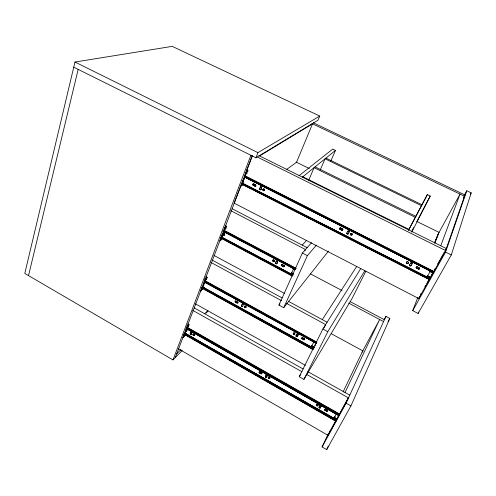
<?xml version="1.0" encoding="UTF-8"?>
<svg xmlns="http://www.w3.org/2000/svg" width="496" height="496" viewBox="0 0 496 496"><rect width="100%" height="100%" fill="white"/><g stroke="black" fill="none" stroke-linecap="round" stroke-linejoin="round"><path stroke-width="0.74" d="M336.04 420.813L336.486 419.895L185.498 333.56M73.743 67.189L255.917 157.79L318.01 120.199L319.746 116.07L172.242 46.364L74.97 62.031L24.8 273.432L172.98 359.916L182.274 350.418M28.532 275.609L78.17 69.39M417.725 297.631L412.722 310.645L418.116 313.46L451.279 254.95L471.2 192.845L466.779 190.755L464.194 195.449M412.722 310.645L445.563 252.111L466.779 190.755M240.504 186.508L234.149 203.137L418.723 298.53L445.613 250.567L464.944 194.947L313.298 122.785M429.784 271.256C430.689 270.649 427.496 271.895 433.256 272.602M244.249 176.929L433.43 272.651L244.491 176.774M433.709 271.895L433.206 272.744M433.43 272.651L433.702 272.075L244.615 176.446M245.303 177.289L433.436 272.465L433.888 271.572L245.346 175.975M418.116 313.46L418.643 312.015M241.527 184.053L429.474 279.701L430.026 278.547L242.265 183.086M429.858 278.671L242.147 183.408M429.474 279.701L429.753 279.124L241.899 183.57M243.077 183.594L429.939 278.609L430.571 277.4L427.292 275.733L427.471 275.416L428.011 275.28L427.236 275.875L430.516 277.543M440.752 245.787L460.028 194.091L439.059 232.382L434.781 243.065M420.428 294.996L420.713 294.24M172.98 359.916L250.902 155.298M418.723 298.53L419.597 296.236M246.853 169.88L252.098 156.147M175.255 357.591L252.439 155.515M226.74 226.238L225.023 227.559L223.628 231.217L225.054 227.751L226.486 226.653L226.393 227.149L226.74 226.238L225.376 225.519M184.394 335.122L187.259 327.639L188.393 326.368L187.054 325.605M202.238 288.467L204.829 282.385M221.656 238.142L221.266 238.458L225.234 228.792M243.288 183.043L242.166 183.787L246.053 173.619L246.81 172.887L245.427 172.193M221.638 239.301L222.01 238.588L221.669 239.481L219.939 240.864L221.464 237.15L220.199 240.448L221.638 239.301L220.274 238.576M242.848 184.177L242.476 185.144L240.796 186.273L242.432 182.268L241.062 185.857L242.711 184.27M189.044 324.682L188.74 325.457L188.796 325.085L187.308 326.523L186.068 329.53L187.259 326.405L189.044 324.682L187.699 323.919M205.102 278.461L206.46 279.205L205.325 280.389L204.687 282.069L205.09 281.709M207.154 277.382L206.832 278.225L206.9 277.791L205.437 279.074L204.11 282.298L205.4 278.926L207.154 277.382L205.803 276.638M224.614 227.49L225.984 228.21L225.488 228.6M245.787 172.205L247.169 172.906L246.066 173.854L242.432 183.365L243.412 182.714M247.988 170.76L247.609 171.752L247.721 171.176L246.332 172.062L244.801 175.789L246.32 171.821L247.988 170.76L246.611 170.066M255.917 157.79L257.908 152.625L319.746 116.07M190.197 333.591L190.836 332.171A0.663 0.527 46.3 0 1 191.599 331.979A0.663 0.527 46.3 0 1 191.964 332.81L191.32 334.236A0.663 0.527 46.2 0 1 190.563 334.422A0.663 0.527 46.2 0 1 190.197 333.591L190.836 332.171M260.927 189.453L261.702 187.742L260.927 189.453A0.75 0.676 54.5 0 1 260.022 189.77A0.75 0.676 54.5 0 1 259.625 188.79L260.4 187.085A0.75 0.676 54.8 0 1 260.772 186.725M259.625 188.79L260.4 187.085M434.62 242.978L438.061 234.391M434.688 242.656L438.346 233.678M241.459 305.672L241.595 305.53A0.694 0.583 43.9 0 0 241.967 306.41A0.694 0.583 43.9 0 0 242.798 306.193L242.668 306.336A0.701 0.583 43.9 0 1 241.831 306.553A0.701 0.583 43.9 0 1 241.459 305.672L242.166 304.16A0.701 0.583 43.9 0 1 243.269 304.184M242.668 306.336L243.245 304.966A0.701 0.583 43.9 0 0 242.873 304.085A0.701 0.583 43.9 0 0 242.036 304.302L242.166 304.16M418.401 269.142A0.812 0.725 19.6 0 0 419.48 268.875A0.812 0.725 19.6 0 0 419.101 267.865L417.291 266.947A0.812 0.725 19.9 0 0 416.218 267.22A0.812 0.725 19.9 0 0 416.59 268.224L418.463 269.006A0.812 0.725 19.6 0 0 419.535 268.733A0.812 0.725 19.6 0 0 419.163 267.722L417.353 266.805A0.812 0.725 19.9 0 0 416.274 267.077A0.812 0.725 19.9 0 0 416.652 268.088L418.463 269.006M308.71 180.178L314.098 167.66L415.301 217.347L408.94 229.505M275.609 262.799L276.371 261.194A0.732 0.639 43.5 0 1 277.264 260.933A0.732 0.639 43.5 0 1 277.648 261.869L276.88 263.475A0.732 0.639 43.5 0 1 275.987 263.729A0.732 0.639 43.5 0 1 275.609 262.799L276.371 261.194M276.88 263.475L277.648 261.869M320.174 170.023L325.06 158.807L421.482 205.679L415.784 216.572M330.801 161.02L335.482 150.387L332.748 149.073L299.069 175.696M328.309 433.659L322.09 446.946L326.703 449.636L350.914 405.914L389.837 318.426L385.962 316.38L384.146 319.734M293.595 274.164L291.276 272.93L291.977 272.378L291.406 272.639M293.136 268.789L293.322 269.254L293.384 268.361M291.276 272.93L291.524 272.502M291.859 272.515L293.44 269.123M328.513 251.088L283.706 307.706L278.932 305.108L302.355 253.053L311.538 242.668M304.842 250.926L305.48 249.519L230.714 210.639M411.085 265.639L411.147 265.496A0.806 0.725 20.9 0 1 410.087 265.769A0.806 0.725 20.9 0 1 409.708 264.765L409.646 264.907A0.812 0.725 21 0 0 410.018 265.912A0.812 0.725 21 0 0 411.085 265.639L412.015 263.897A0.812 0.725 20.7 0 0 411.637 262.892A0.812 0.725 20.7 0 0 410.57 263.165L409.646 264.907M412.015 263.897L411.953 264.039A0.812 0.725 20.7 0 0 411.575 263.029A0.812 0.725 20.7 0 0 410.508 263.308L410.57 263.165M283.706 307.706L307.365 255.669L316.367 245.167M326.703 449.636L328.302 446.115M322.09 446.946L346.078 403.18L385.962 316.38M183.948 334.199L335.885 421.154L336.176 420.565L184.983 334.075M186.056 328.557L338.892 415.654L339.103 415.071M186.992 328.687L339.047 415.319L339.648 414.067L187.197 327.286M265.31 376.47L266.017 375.038A0.688 0.552 38.4 0 1 266.848 374.871A0.688 0.552 38.4 0 1 267.208 375.714L266.501 377.146A0.688 0.552 38.4 0 1 265.67 377.313A0.688 0.552 38.4 0 1 265.31 376.47L265.428 376.297A0.688 0.552 38.4 0 0 265.788 377.14A0.688 0.552 38.4 0 0 266.619 376.979M266.501 377.146L267.208 375.714M178.362 348.769L327.999 435.345L329.555 432.066M330.336 430.33L329.102 433.033M334.254 417.217L336.964 419.002L334.168 417.403L334.837 416.894L334.304 417.155M336.158 413.72L336.245 414.34L336.071 413.912M345.036 392.497L379.651 319.505L362.787 350.846L343.052 391.983M297.705 334.037A0.719 0.601 36.9 0 1 298.071 334.924L297.315 336.449A0.719 0.601 36.9 0 1 296.428 336.648A0.719 0.601 36.9 0 1 296.062 335.755L296.819 334.236A0.719 0.601 36.9 0 1 297.036 334.013M297.315 336.449L298.071 334.924M346.847 233.046L346.94 232.928A0.775 0.713 34 0 0 347.324 233.92A0.775 0.713 34 0 0 348.322 233.628L348.229 233.746A0.775 0.713 34 0 1 347.231 234.038A0.775 0.713 34 0 1 346.847 233.046L347.708 231.316A0.775 0.713 33.9 0 1 348.88 231.136M348.229 233.746L349.091 232.016A0.775 0.713 33.9 0 0 349.11 231.458M314.266 347.51L311.42 345.948L312.108 345.414L311.655 345.514M313.298 342.141L313.478 342.587L313.429 341.862L316.287 343.437M312.003 345.576L313.577 342.42M365.856 271.238L352.067 298.468L303.918 379.39L299.231 376.743L322.877 329.003L360.828 268.503M202.126 288.263L313.112 349.581L202.232 287.99M204.234 282.081L316.219 343.319M315.034 346.003L315.716 344.621M323.944 328.03L325.655 324.57L286.26 303.23M326.542 411.258L326.635 411.066A0.713 0.564 32.4 0 0 327.521 410.924A0.713 0.564 32.4 0 0 327.168 410.068L327.075 410.254A0.713 0.564 32.4 0 1 327.428 411.11A0.713 0.564 32.4 0 1 326.542 411.258L324.998 410.372A0.713 0.564 32.6 0 1 324.644 409.522A0.713 0.564 32.6 0 1 325.531 409.374L327.075 410.254M303.918 379.39L327.794 331.675L364.771 270.866M324.998 410.372L325.091 410.186A0.713 0.564 32.5 0 1 324.737 409.336A0.713 0.564 32.5 0 1 325.624 409.188L326.653 409.777M411.953 231.024L413.707 227.608M411.754 232.134L430.249 196.025L427.341 194.624L408.32 230.522M320.304 407.861L320.397 407.675A0.707 0.564 33.1 0 1 319.523 407.824A0.707 0.564 33.1 0 1 319.17 406.974L319.071 407.154A0.707 0.564 33.1 0 0 319.424 408.01A0.707 0.564 33.1 0 0 320.304 407.861L321.061 406.422A0.707 0.564 33 0 0 320.54 405.499M321.061 406.422L320.962 406.608A0.713 0.564 33 0 0 320.614 405.753A0.713 0.564 33 0 0 319.734 405.908L319.827 405.722A0.707 0.564 33 0 1 320.193 405.468M421.73 205.338L427.341 194.624M319.071 407.154L319.827 405.722M416.863 221.464L430.249 196.025M362.043 352.228L362.21 351.912M334.168 417.403L334.391 416.962M334.75 417.086L336.331 414.148M388.008 321.78L389.837 318.426M329.728 431.749L338.334 416.039M339.01 414.805L348.291 397.848M327.999 435.345L348.496 397.916L306.683 374.412M335.885 421.154L184.047 333.944M338.892 415.654L186.787 328.656M463.456 197.644L464.944 194.947M463.382 198.251L464.504 196.218L311.978 123.566M470.456 194.19L471.2 192.845M429.734 271.399L429.908 271.083M427.955 275.423L429.97 271.765M313.739 348.465L313.429 349.023L201.816 287.382M420.354 294.891L421.104 293.545M424.855 286.849L425.618 285.485M426.746 283.47L429.003 279.44M429.747 278.113L430.509 276.756M431.253 275.423L433.523 271.38M434.267 270.047L435.023 268.696M437.652 264.002L439.915 259.966M440.665 258.627L442.928 254.591M443.678 253.251L444.428 251.906M445.557 249.891L446.313 248.546L258.862 155.558M299.231 376.743L300.843 374.114M316.082 343.592L316.262 343.306L204.346 281.802M311.42 345.948L314.365 347.349M322.307 319.641L356.742 266.389M304.172 338.675L302.603 337.813A0.719 0.601 36.2 0 0 301.711 338.012A0.719 0.601 36.2 0 0 302.076 338.898L303.645 339.766A0.719 0.601 36 0 0 304.538 339.568A0.719 0.601 36 0 0 304.172 338.675L302.709 337.652A0.719 0.601 36.2 0 0 301.822 337.85A0.719 0.601 36.2 0 0 302.182 338.743L303.757 339.605A0.719 0.601 36 0 0 304.643 339.407A0.719 0.601 36 0 0 304.284 338.514M296.819 334.236L296.707 334.397A0.719 0.601 36.9 0 1 297.594 334.192A0.719 0.601 36.9 0 1 297.96 335.085M296.062 335.755L296.174 335.6A0.719 0.601 36.9 0 0 296.54 336.486A0.719 0.601 36.9 0 0 297.42 336.288M185.175 334.354L184.146 335.532L187.209 327.521L188.393 326.368M266.017 375.038L265.899 375.205A0.688 0.552 38.4 0 1 266.73 375.038A0.688 0.552 38.4 0 1 267.09 375.881M261.392 372.794L259.916 371.95A0.688 0.552 39.1 0 0 259.092 372.118A0.688 0.552 39.1 0 0 259.451 372.961L260.927 373.804A0.688 0.552 39 0 0 261.752 373.637A0.688 0.552 39 0 0 261.392 372.794L259.916 371.95M260.927 373.804L261.045 373.637A0.688 0.552 39 0 0 261.869 373.469A0.688 0.552 39 0 0 261.516 372.626M259.451 372.961L259.569 372.794A0.688 0.552 39.1 0 1 259.408 371.746M349.091 232.016L348.998 232.14A0.775 0.713 34 0 0 348.614 231.142A0.775 0.713 34 0 0 347.615 231.44L347.708 231.316M340.733 227.98L340.634 228.098A0.775 0.707 35.9 0 0 339.642 228.396A0.775 0.707 35.9 0 0 340.033 229.388L341.849 230.144A0.775 0.707 35.5 0 0 342.841 229.846A0.775 0.707 35.5 0 0 342.457 228.854L340.733 227.98A0.775 0.707 35.9 0 0 340.541 227.912M341.75 230.262A0.775 0.707 35.5 0 0 342.742 229.964A0.775 0.707 35.5 0 0 342.358 228.972L342.457 228.854M278.932 305.108L279.905 303.918M340.033 229.388L340.126 229.27A0.775 0.707 35.9 0 1 340.157 227.924M282.373 264.554L282.255 264.678A0.732 0.639 42.6 0 0 281.356 264.932A0.732 0.639 42.6 0 0 281.734 265.868L283.452 266.581A0.732 0.639 42.3 0 0 284.357 266.333A0.732 0.639 42.3 0 0 283.972 265.397L282.373 264.554A0.732 0.639 42.6 0 0 281.474 264.808A0.732 0.639 42.6 0 0 281.852 265.738L283.452 266.581M302.219 245.117L306.367 240.566M283.334 266.712A0.732 0.639 42.3 0 0 284.239 266.464A0.732 0.639 42.3 0 0 283.855 265.527L283.972 265.397M238.006 302.374A0.694 0.583 44.6 0 1 237.144 302.907L235.643 302.083A0.694 0.583 44.8 0 1 235.271 301.202A0.694 0.583 44.8 0 1 236.096 300.985L235.966 301.128A0.694 0.583 44.8 0 0 235.135 301.345A0.694 0.583 44.8 0 0 235.507 302.225L237.007 303.05A0.694 0.583 44.6 0 0 237.838 302.833A0.694 0.583 44.6 0 0 237.466 301.952L237.596 301.81A0.694 0.583 44.6 0 1 237.869 302.052M176.675 353.865L180.99 349.482M191.32 334.236L191.468 334.087A0.663 0.527 46.2 0 1 190.706 334.273A0.663 0.527 46.2 0 1 190.34 333.442M191.964 332.81L191.816 332.959A0.663 0.527 46.3 0 0 191.45 332.128A0.663 0.527 46.3 0 0 190.687 332.314M185.337 334.354L184.555 335.122M206.175 312.995L207.818 311.376M204.693 313.732L208.01 310.477M186.564 329.89L186.422 330.038A0.663 0.527 46.7 0 1 186.787 330.869A0.663 0.527 46.7 0 1 186.031 331.055L186.18 330.913A0.663 0.527 46.7 0 0 186.825 330.119M202.542 288.56L201.984 288.877L205.288 280.234L206.46 279.205M302.393 177.109L335.482 150.387M222.165 237.745L222.524 237.243L221.52 238.043L224.868 229.288L225.984 228.21M433.702 272.075L245.427 176.967M286.576 169.502L296.54 162.266L312.523 123.826L259.613 155.93M255.744 185.02A0.75 0.67 55.6 0 0 255.452 184.772L253.698 184.041A0.75 0.67 55.9 0 0 252.793 184.357A0.75 0.67 55.9 0 0 253.189 185.337L254.95 186.062A0.75 0.67 55.6 0 0 255.837 185.194M253.698 184.041L255.452 184.772M253.189 185.337L254.95 186.062M245.539 172.36L247.169 172.906M325.928 158.106L421.972 204.755M315.053 166.885L415.846 216.318M296.093 162.049L309.293 168.541M416.975 221.52L439.202 232.457M74.97 62.031L257.908 152.625M302.82 176.768L408.927 229.381M257.492 157.102L445.613 250.567M445.563 252.111L451.279 254.95M245.105 176.136L433.888 271.572M272.037 190.018L273.42 190.718M244.373 176.607L433.609 272.329M340.634 228.098L342.358 228.972M340.126 229.27L341.849 230.144M242.172 180.222L243.548 180.922M241.651 183.731L429.654 279.384M241.775 183.892L250.753 188.461M254.206 190.216L257.653 191.971M259.036 192.677L279.062 202.864M282.509 204.619L285.963 206.373M287.345 207.08L307.365 217.267M308.748 217.967L312.201 219.722M315.654 221.483L333.603 230.615M337.057 232.37L340.51 234.124M341.887 234.831L347.411 237.64M348.793 238.34L361.913 245.018M365.36 246.772L368.813 248.527M370.196 249.234L390.216 259.42M391.598 260.121L395.052 261.882M398.505 263.636L418.525 273.823M419.907 274.524L423.361 276.284M426.808 278.039L429.573 279.446M241.081 184.214L242.463 184.915M232.215 208.773L307.123 247.659M302.355 253.053L307.365 255.669M310.533 273.935L342.06 290.563M224.186 230.342L296.137 268.342M224.229 230.696L295.945 268.578M230.367 234.155L231.731 234.875M223.733 231.086L295.61 269.105M223.485 231.285L295.411 269.334M224.434 231.849L235.364 237.627M236.728 238.347L242.879 241.602M244.243 242.321L250.393 245.57M251.757 246.295L257.908 249.544M259.272 250.263L260.642 250.988M262.006 251.708L268.156 254.956M269.52 255.682L285.913 264.349M287.283 265.069L293.427 268.317M293.961 268.665L295.126 269.278M222.685 231.223L295.591 269.719M282.255 264.678L283.855 265.527M350.213 301.636L384.412 319.753M221.21 235.017L222.58 235.743M348.688 303.081L383.569 321.588M291.388 272.8L293.13 273.724M221.228 236.84L293.086 274.989M221.284 236.989L293.006 275.094M221.173 237.286L292.125 274.964M249.755 252.489L251.125 253.214M257.281 256.488L258.652 257.213M221.6 237.844L292.609 275.565M220.67 237.683L292.404 275.801M221.241 238.347L292.274 276.092M213.943 255.421L284.76 293.576M212.083 260.047L282.193 297.953M288.319 301.264L327.118 322.245M210.862 262.384L281.505 300.65M322.877 329.003L327.794 331.675M331.21 333.678L363.184 351.063M204.842 278.684L206.206 279.428M204.904 280.643L316.925 342.178M205.108 281.12L316.752 342.463M208.047 282.912L210.081 284.034M236.567 298.586L238.601 299.708M291.567 328.811L293.601 329.927M217.856 288.461L219.883 289.577M204.6 281.579L316.436 343.021M235.966 301.128L237.466 301.952M202.653 286.942L313.863 348.328M203.366 287.457L204.724 288.207M222.344 297.935L223.696 298.679M236.573 305.79L237.931 306.534M260.97 319.257L262.328 320.001M269.781 324.117L271.132 324.868M275.199 327.112L276.557 327.856M279.942 329.728L281.3 330.479M294.178 337.584L295.529 338.334M202.542 287.041L313.782 348.446M203.112 287.692L204.47 288.436M211.253 292.181L212.61 292.931M216.678 295.176L218.035 295.926M236.344 306.038L237.702 306.782M249.903 313.522L251.261 314.272M269.57 324.384L270.928 325.128M283.135 331.874L284.487 332.618M302.802 342.73L304.153 343.48M202.746 287.525L312.933 348.366M195.412 303.819L305.437 365.36M194.308 307.942L303.13 368.987M307.861 371.64L349.767 395.151M192.708 310.341L301.965 371.758M346.078 403.18L350.914 405.914M186.936 327.54L339.5 414.402M198.369 334.192L201.054 335.718M209.114 340.312L213.144 342.606M230.609 352.551L233.294 354.076M252.774 365.168L254.119 365.936M262.849 370.909L265.54 372.44M285.02 383.526L286.359 384.295M295.095 389.267L297.11 390.414M317.26 401.884L318.606 402.653M327.335 407.625L329.35 408.772M217.074 345.018L218.42 345.78M249.327 363.382L250.666 364.145M252.681 365.292L254.026 366.06M288.294 385.572L289.639 386.341M291.654 387.488L293.669 388.635M323.907 405.852L325.922 406.999M334.657 411.971L336.003 412.74M186.577 328.048L339.19 415.071L186.415 328.048M187.823 329.071L189.168 329.84M199.249 335.581L201.271 336.728M208.661 340.944L210.006 341.707M231.514 353.964L233.535 355.111M238.241 357.796L239.58 358.558M240.926 359.327L242.271 360.09M252.352 365.837L254.374 366.984M261.764 371.194L263.109 371.963M273.191 377.704L274.536 378.473M276.551 379.62L277.896 380.389M291.344 388.046L292.683 388.814M294.029 389.577L295.374 390.346M314.867 401.45L316.212 402.213M323.609 406.429L324.954 407.191M329.654 409.876L330.999 410.638M259.569 372.794L261.045 373.637M325.091 410.186L326.635 411.066M184.94 333.07L336.555 419.746L336.331 420.23L185.237 333.82M184.667 333.182L336.468 419.982M188.083 335.352L190.098 336.505M200.161 342.259L201.506 343.027M208.884 347.243L210.893 348.397M220.962 354.15L222.301 354.919M223.64 355.688L224.986 356.45M259.197 376.018L260.543 376.786M279.998 387.915L281.337 388.678M286.037 391.369L287.376 392.131M292.076 394.816L293.415 395.585M294.754 396.354L296.769 397.507M306.832 403.26L308.177 404.029M315.555 408.245L317.57 409.398M327.633 415.152L328.972 415.921M330.317 416.69L331.657 417.452M264.647 190.204A0.936 0.843 54.1 0 1 263.308 190.464A0.936 0.843 54.1 0 1 263.283 189.032A0.936 0.843 54.1 0 1 264.635 189.515M261.063 189.354A0.75 0.676 54.6 0 1 260.152 189.67A0.75 0.676 54.6 0 1 259.761 188.697M261.311 186.769A0.75 0.676 54.8 0 1 261.603 187.017M351.695 233.337A0.973 0.893 33.2 0 1 352.092 234.713A0.973 0.893 33.2 0 1 350.647 234.744A0.973 0.893 33.2 0 1 350.746 233.356M255.322 184.865A0.75 0.67 55.6 0 1 255.713 185.839A0.75 0.67 55.6 0 1 254.814 186.155M253.326 185.237A0.75 0.67 55.9 0 1 252.929 184.264A0.75 0.67 55.9 0 1 253.828 183.948M260.27 187.178A0.75 0.676 54.8 0 1 261.175 186.862A0.75 0.676 54.8 0 1 261.572 187.841M294.822 334.217A0.893 0.75 37.3 0 1 293.7 334.223A0.893 0.75 37.3 0 1 293.403 333.138A0.893 0.75 37.3 0 1 294.475 332.946M294.667 333.083A0.893 0.75 37.3 0 1 294.822 333.256M274.338 260.239A0.911 0.794 44 0 1 273.928 261.51A0.911 0.794 44 0 1 272.806 260.53A0.911 0.794 44 0 1 273.984 259.929M224.595 233.914A0.893 0.769 51.6 0 1 224.173 235.197A0.893 0.769 51.6 0 1 223.163 234.081A0.893 0.769 51.6 0 1 224.44 233.74M276.247 261.318A0.732 0.639 43.5 0 1 277.146 261.063A0.732 0.639 43.5 0 1 277.524 261.993M277.004 263.351A0.732 0.639 43.5 0 1 276.111 263.605A0.732 0.639 43.5 0 1 275.733 262.675M194.079 334.019A0.831 0.663 46 0 1 194.513 335.11A0.831 0.663 46 0 1 193.465 335.215A0.831 0.663 46 0 1 193.211 334.099M317.707 404.538A0.887 0.707 33.3 0 1 317.849 405.616A0.887 0.707 33.3 0 1 316.677 405.523A0.887 0.707 33.3 0 1 316.535 404.445M269.768 377.282A0.862 0.688 38.1 0 1 269.322 378.374A0.862 0.688 38.1 0 1 268.355 377.307A0.862 0.688 38.1 0 1 269.619 377.115M184.09 334.701L182.912 337.782L184.996 335.253L183.16 337.379L184.09 334.701M201.977 287.885L200.706 291.208L202.783 288.79L200.961 290.799L201.977 287.885M406.553 263.202A1.011 0.905 21.4 0 0 408.276 263.19A1.011 0.905 21.4 0 0 407.297 261.814A1.011 0.905 21.4 0 0 406.553 263.202M406.621 263.066A1.011 0.905 21.4 0 0 408.338 263.054A1.011 0.905 21.4 0 0 407.365 261.677A1.011 0.905 21.4 0 0 406.621 263.066M350.331 234.515A0.973 0.893 33.2 0 0 351.949 234.893A0.973 0.893 33.2 0 0 351.366 233.368A0.973 0.893 33.2 0 0 350.331 234.515M262.83 189.931A0.936 0.843 54.1 0 0 264.244 190.65A0.936 0.843 54.1 0 0 264.021 189.081A0.936 0.843 54.1 0 0 262.83 189.931M293.26 333.963A0.893 0.75 37.3 0 0 294.711 334.378A0.893 0.75 37.3 0 0 294.153 333.014A0.893 0.75 37.3 0 0 293.26 333.963M244.547 306.739A0.874 0.732 43.6 0 0 245.855 307.458A0.874 0.732 43.6 0 0 245.638 306.069A0.874 0.732 43.6 0 0 244.547 306.739M244.416 306.875A0.874 0.732 43.6 0 0 245.725 307.601A0.874 0.732 43.6 0 0 245.508 306.212A0.874 0.732 43.6 0 0 244.416 306.875M272.695 260.803A0.911 0.794 44 0 0 274.071 261.535A0.911 0.794 44 0 0 273.86 260.053A0.911 0.794 44 0 0 272.695 260.803M223.014 234.484A0.893 0.769 51.6 0 0 224.347 235.191A0.893 0.769 51.6 0 0 224.111 233.721A0.893 0.769 51.6 0 0 223.014 234.484M316.318 405.35A0.887 0.707 33.3 0 0 317.756 405.802A0.887 0.707 33.3 0 0 317.217 404.494A0.887 0.707 33.3 0 0 316.318 405.35M268.286 377.933A0.862 0.688 38.1 0 0 269.663 378.361A0.862 0.688 38.1 0 0 269.117 377.065A0.862 0.688 38.1 0 0 268.286 377.933M192.95 334.775A0.831 0.663 46 0 0 194.172 335.47A0.831 0.663 46 0 0 193.936 334.168A0.831 0.663 46 0 0 192.95 334.775"/></g></svg>
